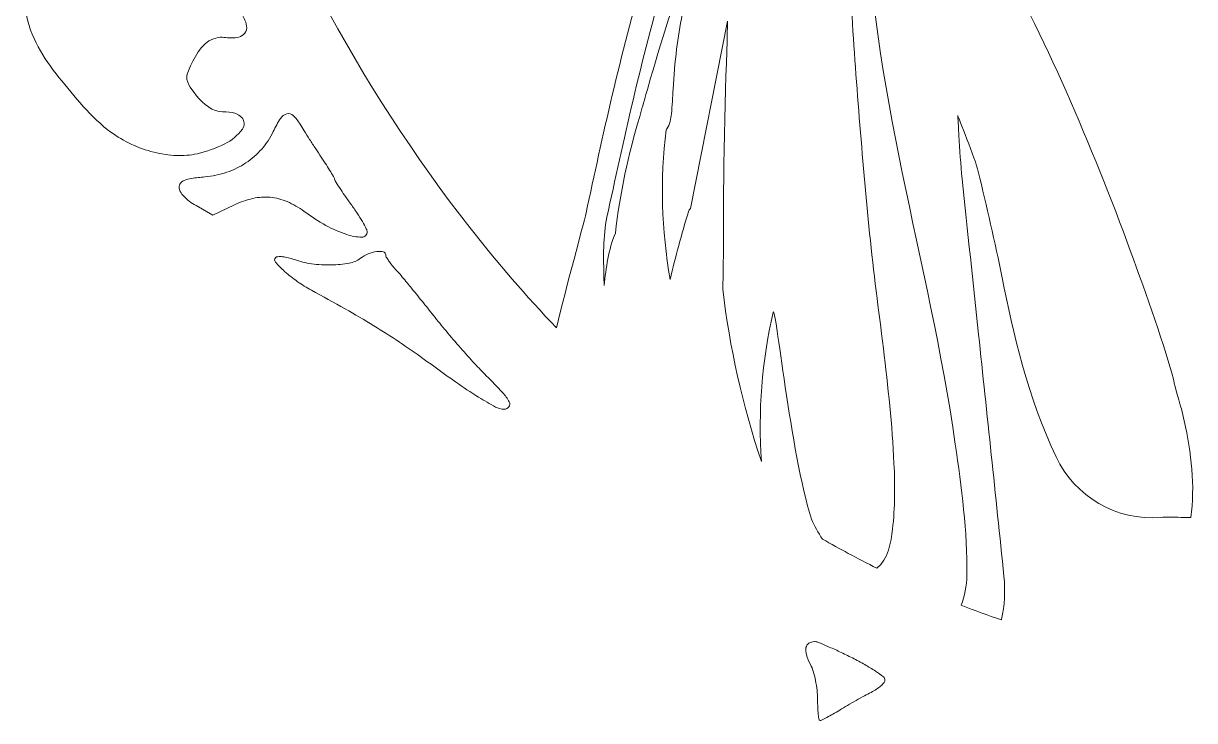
# Model space of a CAD drawing. Header units: millimetres. Extents: x 946 to 1411, y -1945 to 60.
# Drawn here: x 999.4 to 1164.1, y -469.2 to -371.3 of the extents above; entities that cross this region are included whole.
import ezdxf

# ---------------------------------------------------------------- set-up
doc = ezdxf.new("R2010")
doc.units = ezdxf.units.MM
doc.header["$MEASUREMENT"] = 0
doc.layers.add('Layer 2', color=7, linetype='Continuous')

msp = doc.modelspace()

# ---------------------------------------------------------------- linework, layer by layer
at = {"layer": 'Layer 2', "lineweight": 0}
for points, knots in [([(1074.36, -414.03), (1070.15, -409.6), (1066.09, -404.9), (1062.18, -399.91), (1046.64, -380.1), (1034.31, -356.93), (1025.52, -331.03), (1016.41, -304.19), (1011.52, -275.59), (1011, -246.03), (1010.86, -238.39), (1011.03, -230.81), (1011.48, -223.29), (1016.45, -228.69), (1021.77, -234.46), (1027.12, -240.24), (1028.92, -242.2), (1030.79, -244.16), (1032.59, -246.06), (1036, -249.65), (1039.53, -253.36), (1042.82, -257.18), (1046.58, -261.53), (1051.1, -265.44), (1056.63, -269.12), (1061.89, -272.62), (1067.57, -275.58), (1072.44, -278.01), (1077.12, -280.35), (1081.56, -282.9), (1085.28, -285.09), (1087.36, -286.31), (1089.41, -287.65), (1091.4, -288.95), (1095.72, -291.77), (1100.18, -294.67), (1105.12, -296.53), (1106.88, -297.2), (1107.3, -298.2), (1106.66, -300.24), (1104.99, -305.54), (1103.28, -310.92), (1101.63, -316.13), (1096.65, -331.82), (1091.5, -348.05), (1086.74, -364.1), (1083.36, -375.49), (1080.8, -387.37), (1078.53, -397.85), (1078.1, -399.83), (1075.83, -407.89), (1074.36, -414.03)], [0, 0, 0, 0, 1, 1, 1, 2, 2, 2, 3, 3, 3, 4, 4, 4, 5, 5, 5, 6, 6, 6, 7, 7, 7, 8, 8, 8, 9, 9, 9, 10, 10, 10, 11, 11, 11, 12, 12, 12, 13, 13, 13, 14, 14, 14, 15, 15, 15, 16, 16, 16, 17, 17, 17, 17]), ([(1121.61, -442.3), (1121.4, -444.1), (1120.97, -446.57), (1119.41, -447.77), (1118.06, -447.11), (1116.73, -446.42), (1115.39, -445.7), (1114.17, -445.05), (1112.97, -444.38), (1111.76, -443.69), (1111.16, -442.8), (1110.65, -441.85), (1110.21, -440.88), (1107.26, -431.61), (1105.14, -410.41), (1104.81, -411.84), (1103.23, -418.72), (1102.69, -425.78), (1103.18, -432.78), (1100.53, -424.92), (1098.7, -416.8), (1097.74, -408.58), (1097.86, -404.5), (1097.85, -400.45), (1097.85, -396.48), (1097.84, -388.1), (1098.43, -370.95), (1098.43, -370.95), (1098.43, -370.95), (1093.21, -397.25), (1093.21, -397.25), (1093.08, -397.37), (1092.98, -397.52), (1092.91, -397.73), (1091.95, -400.87), (1091.09, -404.03), (1090.35, -407.22), (1089.13, -400.28), (1088.94, -393.21), (1089.77, -386.2), (1089.81, -386.15), (1089.85, -386.11), (1089.89, -386.06), (1090.33, -385.52), (1090.46, -384.61), (1090.52, -383.97), (1090.63, -382.81), (1090.7, -381.63), (1090.77, -380.48), (1090.88, -378.64), (1091, -376.74), (1091.26, -374.88), (1091.72, -371.62), (1092.29, -368.45), (1092.9, -365.08), (1093.13, -363.8), (1093.37, -362.47), (1093.6, -361.14), (1092.19, -364.06), (1089.7, -371.83), (1087.95, -377.77), (1087.24, -380.16), (1086.61, -382.38), (1086.08, -384.34), (1084.44, -389.68), (1083.28, -395.17), (1082.65, -400.72), (1081.65, -403.05), (1081.35, -405.58), (1081.06, -408.04), (1081.06, -408.05), (1081.06, -408.06), (1081.06, -408.07), (1081.05, -407.74), (1081.05, -407.4), (1081.04, -407.07), (1080.97, -404.15), (1080.89, -401.13), (1081.46, -398.49), (1083.72, -388.06), (1086.27, -376.23), (1089.61, -364.95), (1093.5, -351.84), (1097.65, -338.61), (1101.76, -325.65), (1101.83, -325.56), (1101.88, -325.44), (1101.88, -325.28), (1101.88, -325.27), (1101.88, -325.26), (1101.88, -325.25), (1102.75, -322.51), (1103.62, -319.78), (1104.48, -317.06), (1104.48, -317.06), (1104.49, -317.04), (1104.49, -317.04), (1104.49, -317.04), (1104.6, -316.67), (1104.6, -316.67), (1105.37, -314.25), (1106.16, -311.78), (1106.94, -309.31), (1107.68, -307.84), (1108.43, -306.38), (1109.17, -304.92), (1110.56, -302.16), (1111.96, -299.4), (1113.36, -296.64), (1114.69, -294.02), (1115.99, -291.38), (1117.55, -288.88), (1120.36, -284.38), (1123.88, -280.35), (1127.76, -276.74), (1129.73, -274.91), (1122.84, -289.72), (1118.15, -299.38), (1112.54, -310.96), (1109.35, -321.78), (1108.42, -332.44), (1108.32, -333.58), (1108.28, -334.74), (1108.24, -335.87), (1108.22, -336.38), (1108.2, -336.9), (1108.17, -337.42), (1108.17, -337.42), (1108.8, -337.49), (1108.8, -337.49), (1108.8, -337.49), (1112.76, -326.3), (1112.76, -326.3), (1112.76, -326.3), (1113.52, -326.53), (1113.52, -326.53), (1113.52, -326.53), (1113.53, -326.55), (1113.53, -326.55), (1114.17, -327.98), (1113.7, -329.3), (1113.2, -330.7), (1113.16, -330.81), (1113.11, -330.92), (1113.07, -331.04), (1111.03, -336.83), (1110.14, -343.04), (1110.45, -349.5), (1112.7, -337.83), (1116.39, -325.98), (1121.96, -312.49), (1121.96, -312.81), (1122.04, -313.15), (1122.26, -313.47), (1121.92, -314.75), (1121.57, -316.03), (1121.21, -317.31), (1120.94, -317.95), (1120.68, -318.59), (1120.43, -319.23), (1119.57, -321.49), (1118.83, -323.8), (1118.21, -326.14), (1117.05, -330.56), (1116.29, -335.07), (1115.83, -339.61), (1114.88, -349.13), (1115.21, -358.73), (1115.79, -368.27), (1116.44, -379.11), (1117.32, -389.95), (1118.39, -400.76), (1119.47, -411.51), (1121.31, -422.28), (1121.81, -433.07), (1121.96, -436.14), (1121.95, -439.25), (1121.61, -442.3)], [0, 0, 0, 0, 1, 1, 1, 2, 2, 2, 3, 3, 3, 4, 4, 4, 5, 5, 5, 6, 6, 6, 7, 7, 7, 8, 8, 8, 9, 9, 9, 10, 10, 10, 11, 11, 11, 12, 12, 12, 13, 13, 13, 14, 14, 14, 15, 15, 15, 16, 16, 16, 17, 17, 17, 18, 18, 18, 19, 19, 19, 20, 20, 20, 21, 21, 21, 22, 22, 22, 23, 23, 23, 24, 24, 24, 25, 25, 25, 26, 26, 26, 27, 27, 27, 28, 28, 28, 29, 29, 29, 30, 30, 30, 31, 31, 31, 32, 32, 32, 33, 33, 33, 34, 34, 34, 35, 35, 35, 36, 36, 36, 37, 37, 37, 38, 38, 38, 39, 39, 39, 40, 40, 40, 41, 41, 41, 42, 42, 42, 43, 43, 43, 44, 44, 44, 45, 45, 45, 46, 46, 46, 47, 47, 47, 48, 48, 48, 49, 49, 49, 50, 50, 50, 51, 51, 51, 52, 52, 52, 53, 53, 53, 54, 54, 54, 55, 55, 55, 56, 56, 56, 57, 57, 57, 58, 58, 58, 59, 59, 59, 59]), ([(1163.71, -439.04), (1163.66, -439.57), (1163.62, -440.11), (1163.55, -440.66), (1163.29, -440.67), (1163.02, -440.68), (1162.71, -440.67), (1162.52, -440.66), (1162.32, -440.65), (1162.13, -440.64), (1161.18, -440.61), (1160.2, -440.57), (1159.25, -440.65), (1153.13, -441.16), (1147.24, -437.74), (1144.6, -432.15), (1140.62, -423.72), (1138.53, -414.7), (1137.01, -406.98), (1136.02, -401.98), (1134.82, -396.93), (1133.66, -392.06), (1133.26, -390.38), (1130.77, -384.21), (1130.77, -384.21), (1130.83, -385.14), (1130.89, -386.08), (1130.94, -386.99), (1131.06, -389), (1131.18, -391.08), (1131.39, -393.11), (1132.15, -400.39), (1132.94, -407.78), (1133.7, -414.93), (1134.88, -426.06), (1136.1, -437.58), (1137.26, -448.91), (1137.47, -450.94), (1137.36, -453.04), (1136.93, -454.96), (1136.93, -454.98), (1136.92, -455.01), (1136.91, -455.03), (1135.01, -454.4), (1133.12, -453.71), (1131.24, -452.99), (1131.76, -451.72), (1132.02, -450.26), (1132.05, -448.78), (1132.15, -442.66), (1131.29, -436.4), (1130.43, -430.35), (1126.77, -404.75), (1118.37, -379.77), (1118, -353.73), (1117.89, -346.55), (1118.41, -339.35), (1119.81, -332.3), (1120.75, -327.53), (1122.09, -322.87), (1123.4, -318.19), (1123.48, -317.98), (1123.57, -317.76), (1123.67, -317.55), (1123.95, -316.9), (1124.59, -315.86), (1125.05, -314.79), (1125.31, -315.77), (1125.59, -316.73), (1125.94, -317.67), (1127.63, -322.17), (1128.11, -326.72), (1128.35, -330.56), (1128.59, -334.35), (1129.21, -338.3), (1130.19, -342.28), (1130.37, -343.01), (1130.71, -343.71), (1131.21, -344.36), (1131.79, -348.97), (1133.31, -353.46), (1135.17, -357.75), (1138.33, -365.07), (1142.13, -372.12), (1145.39, -379.4), (1148.7, -386.82), (1151.77, -394.34), (1154.58, -401.96), (1156.94, -408.36), (1159.29, -414.84), (1161.15, -421.43), (1161.22, -422.07), (1162.11, -424.99), (1162.21, -425.4), (1163.32, -429.85), (1164.06, -434.45), (1163.71, -439.04)], [0, 0, 0, 0, 1, 1, 1, 2, 2, 2, 3, 3, 3, 4, 4, 4, 5, 5, 5, 6, 6, 6, 7, 7, 7, 8, 8, 8, 9, 9, 9, 10, 10, 10, 11, 11, 11, 12, 12, 12, 13, 13, 13, 14, 14, 14, 15, 15, 15, 16, 16, 16, 17, 17, 17, 18, 18, 18, 19, 19, 19, 20, 20, 20, 21, 21, 21, 22, 22, 22, 23, 23, 23, 24, 24, 24, 25, 25, 25, 26, 26, 26, 27, 27, 27, 28, 28, 28, 29, 29, 29, 30, 30, 30, 31, 31, 31, 32, 32, 32, 32]), ([(1017.78, -389.34), (1016.68, -389.07), (1015.62, -388.69), (1014.6, -388.22), (1013.6, -387.75), (1012.64, -387.18), (1011.74, -386.53), (1008.94, -384.47), (1006.61, -381.53), (1004.44, -378.83), (1002.28, -376.14), (1000.36, -373.13), (999.77, -369.67), (999.69, -369.2), (999.64, -368.73), (999.61, -368.25), (999.44, -365.13), (1000.39, -361.95), (1002.28, -359.45), (1004.06, -357.1), (1006.65, -355.39), (1009.5, -354.64), (1011.39, -354.14), (1014.88, -354.09), (1013.58, -357.02), (1013.22, -357.85), (1012.56, -358.52), (1012.18, -359.35), (1011.37, -361.13), (1012.07, -363.35), (1013.5, -364.69), (1014.93, -366.03), (1016.94, -366.6), (1018.89, -366.71), (1021.73, -366.87), (1022.7, -365.58), (1024.61, -363.91), (1026.26, -362.47), (1026.86, -363.46), (1027.64, -364.99), (1028.54, -366.76), (1029.44, -368.53), (1030.34, -370.3), (1030.67, -370.95), (1031.01, -371.73), (1030.7, -372.39), (1030.4, -373.03), (1029.63, -373.29), (1028.93, -373.3), (1028.23, -373.31), (1027.53, -373.14), (1026.83, -373.23), (1024.9, -373.47), (1023.76, -375.46), (1022.93, -377.21), (1022.64, -377.82), (1022.34, -378.47), (1022.43, -379.13), (1022.51, -379.65), (1022.8, -380.1), (1023.1, -380.52), (1023.93, -381.71), (1025.02, -383.02), (1026.45, -383.49), (1027.74, -383.9), (1029.08, -383.37), (1030.13, -384.49), (1030.55, -384.93), (1030.59, -385.61), (1030.22, -386.1), (1029.57, -386.98), (1028.72, -387.69), (1027.73, -388.18), (1026.5, -388.79), (1025.2, -389.26), (1023.85, -389.56), (1022.9, -389.77), (1021.93, -389.86), (1020.96, -389.81), (1019.89, -389.76), (1018.82, -389.61), (1017.78, -389.34)], [0, 0, 0, 0, 1, 1, 1, 2, 2, 2, 3, 3, 3, 4, 4, 4, 5, 5, 5, 6, 6, 6, 7, 7, 7, 8, 8, 8, 9, 9, 9, 10, 10, 10, 11, 11, 11, 12, 12, 12, 13, 13, 13, 14, 14, 14, 15, 15, 15, 16, 16, 16, 17, 17, 17, 18, 18, 18, 19, 19, 19, 20, 20, 20, 21, 21, 21, 22, 22, 22, 23, 23, 23, 24, 24, 24, 25, 25, 25, 26, 26, 26, 27, 27, 27, 27]), ([(1031.69, -395.84), (1030.8, -396.04), (1029.93, -396.35), (1029.1, -396.75), (1029.1, -396.75), (1026.08, -398.21), (1026.08, -398.21), (1026.08, -398.21), (1023.7, -396.85), (1023.7, -396.85), (1023.37, -396.66), (1023.06, -396.46), (1022.76, -396.23), (1022.49, -396.02), (1022.23, -395.79), (1022, -395.54), (1021.8, -395.33), (1021.63, -395.11), (1021.48, -394.87), (1021.37, -394.7), (1021.32, -394.51), (1021.32, -394.31), (1021.32, -394.09), (1021.38, -393.88), (1021.51, -393.71), (1021.64, -393.53), (1021.82, -393.39), (1022.03, -393.3), (1022.35, -393.17), (1022.7, -393.07), (1023.04, -393.02), (1023.68, -392.94), (1024.32, -392.86), (1024.96, -392.81), (1026, -392.71), (1027.02, -392.5), (1028.01, -392.17), (1028.97, -391.84), (1029.88, -391.4), (1030.72, -390.84), (1031.54, -390.3), (1032.29, -389.64), (1032.94, -388.9), (1033.58, -388.16), (1034.13, -387.33), (1034.55, -386.44), (1034.86, -385.8), (1035.2, -385.18), (1035.59, -384.59), (1035.79, -384.27), (1036.11, -384.04), (1036.47, -383.94), (1036.79, -383.86), (1037.12, -383.95), (1037.35, -384.17), (1037.73, -384.55), (1038.06, -384.97), (1038.33, -385.42), (1038.52, -385.72), (1038.7, -386.02), (1038.89, -386.32), (1039.15, -386.73), (1039.41, -387.13), (1039.67, -387.54), (1039.95, -387.98), (1040.23, -388.41), (1040.52, -388.85), (1040.78, -389.25), (1041.05, -389.65), (1041.31, -390.05), (1041.56, -390.41), (1041.79, -390.78), (1042.03, -391.14), (1042.24, -391.46), (1042.44, -391.79), (1042.63, -392.11), (1042.8, -392.39), (1042.97, -392.67), (1043.13, -392.95), (1043.16, -393.01), (1043.18, -393.08), (1043.18, -393.15), (1043.18, -393.22), (1043.2, -393.3), (1043.24, -393.36), (1043.45, -393.67), (1043.65, -393.99), (1043.85, -394.3), (1044.1, -394.67), (1044.34, -395.03), (1044.59, -395.4), (1044.88, -395.81), (1045.17, -396.23), (1045.47, -396.64), (1045.77, -397.06), (1046.06, -397.48), (1046.34, -397.91), (1046.6, -398.3), (1046.85, -398.7), (1047.08, -399.1), (1047.28, -399.43), (1047.46, -399.77), (1047.64, -400.11), (1047.72, -400.25), (1047.75, -400.4), (1047.75, -400.56), (1047.75, -400.75), (1047.67, -400.93), (1047.54, -401.07), (1047.4, -401.21), (1047.21, -401.28), (1047.02, -401.27), (1046.29, -401.26), (1045.57, -401.13), (1044.88, -400.91), (1043.87, -400.58), (1042.88, -400.15), (1041.95, -399.63), (1040.89, -399.04), (1039.86, -398.38), (1038.89, -397.66), (1038.15, -397.11), (1037.35, -396.65), (1036.51, -396.29), (1035.76, -395.96), (1034.95, -395.75), (1034.14, -395.68), (1033.32, -395.6), (1032.49, -395.65), (1031.69, -395.84)], [0, 0, 0, 0, 1, 1, 1, 2, 2, 2, 3, 3, 3, 4, 4, 4, 5, 5, 5, 6, 6, 6, 7, 7, 7, 8, 8, 8, 9, 9, 9, 10, 10, 10, 11, 11, 11, 12, 12, 12, 13, 13, 13, 14, 14, 14, 15, 15, 15, 16, 16, 16, 17, 17, 17, 18, 18, 18, 19, 19, 19, 20, 20, 20, 21, 21, 21, 22, 22, 22, 23, 23, 23, 24, 24, 24, 25, 25, 25, 26, 26, 26, 27, 27, 27, 28, 28, 28, 29, 29, 29, 30, 30, 30, 31, 31, 31, 32, 32, 32, 33, 33, 33, 34, 34, 34, 35, 35, 35, 36, 36, 36, 37, 37, 37, 38, 38, 38, 39, 39, 39, 40, 40, 40, 41, 41, 41, 42, 42, 42, 43, 43, 43, 43]), ([(1067.68, -425.11), (1067.52, -425.32), (1067.26, -425.45), (1067, -425.45), (1066.58, -425.45), (1066.17, -425.34), (1065.8, -425.14), (1065, -424.7), (1064.21, -424.24), (1063.43, -423.76), (1062.33, -423.07), (1061.24, -422.35), (1060.17, -421.6), (1058.63, -420.52), (1057.11, -419.42), (1055.59, -418.31), (1054.5, -417.52), (1053.4, -416.75), (1052.29, -416.01), (1051.11, -415.23), (1049.91, -414.47), (1048.7, -413.73), (1047.36, -412.91), (1046.01, -412.11), (1044.65, -411.34), (1043.08, -410.45), (1041.51, -409.58), (1039.92, -408.73), (1039.24, -408.36), (1038.58, -407.96), (1037.94, -407.51), (1037.32, -407.07), (1036.72, -406.6), (1036.16, -406.09), (1035.7, -405.68), (1035.27, -405.24), (1034.86, -404.77), (1034.7, -404.6), (1034.71, -404.33), (1034.88, -404.16), (1034.97, -404.08), (1035.08, -404.02), (1035.21, -404.02), (1035.43, -404), (1035.65, -404.01), (1035.87, -404.03), (1036.14, -404.06), (1036.41, -404.11), (1036.67, -404.17), (1036.96, -404.24), (1037.25, -404.33), (1037.53, -404.43), (1038.31, -404.71), (1039.12, -404.91), (1039.94, -405.02), (1040.86, -405.14), (1041.78, -405.19), (1042.71, -405.18), (1043.56, -405.16), (1044.41, -405.08), (1045.25, -404.93), (1045.82, -404.83), (1046.35, -404.6), (1046.81, -404.25), (1047.15, -404), (1047.51, -403.79), (1047.9, -403.63), (1048.29, -403.47), (1048.69, -403.36), (1049.1, -403.31), (1049.41, -403.27), (1049.73, -403.28), (1050.03, -403.35), (1050.23, -403.4), (1050.36, -403.58), (1050.36, -403.78), (1050.36, -403.88), (1050.39, -403.98), (1050.44, -404.07), (1050.55, -404.25), (1050.66, -404.42), (1050.77, -404.59), (1050.91, -404.8), (1051.06, -405), (1051.22, -405.19), (1051.39, -405.4), (1051.57, -405.6), (1051.75, -405.8), (1052.02, -406.09), (1052.27, -406.38), (1052.52, -406.67), (1052.98, -407.22), (1053.44, -407.77), (1053.89, -408.32), (1054.42, -408.97), (1054.95, -409.62), (1055.47, -410.27), (1056.01, -410.94), (1056.54, -411.61), (1057.08, -412.29), (1057.65, -413.02), (1058.24, -413.74), (1058.84, -414.46), (1059.51, -415.26), (1060.19, -416.05), (1060.88, -416.83), (1061.54, -417.58), (1062.21, -418.33), (1062.88, -419.06), (1063.41, -419.64), (1063.95, -420.2), (1064.5, -420.74), (1065.28, -421.51), (1066.04, -422.3), (1066.79, -423.1), (1067.17, -423.5), (1067.49, -423.95), (1067.74, -424.43), (1067.86, -424.65), (1067.83, -424.92), (1067.68, -425.11)], [0, 0, 0, 0, 1, 1, 1, 2, 2, 2, 3, 3, 3, 4, 4, 4, 5, 5, 5, 6, 6, 6, 7, 7, 7, 8, 8, 8, 9, 9, 9, 10, 10, 10, 11, 11, 11, 12, 12, 12, 13, 13, 13, 14, 14, 14, 15, 15, 15, 16, 16, 16, 17, 17, 17, 18, 18, 18, 19, 19, 19, 20, 20, 20, 21, 21, 21, 22, 22, 22, 23, 23, 23, 24, 24, 24, 25, 25, 25, 26, 26, 26, 27, 27, 27, 28, 28, 28, 29, 29, 29, 30, 30, 30, 31, 31, 31, 32, 32, 32, 33, 33, 33, 34, 34, 34, 35, 35, 35, 36, 36, 36, 37, 37, 37, 38, 38, 38, 39, 39, 39, 40, 40, 40, 40]), ([(1120.41, -463.83), (1120.28, -464), (1120.13, -464.16), (1119.96, -464.3), (1119.77, -464.48), (1119.55, -464.64), (1119.33, -464.79), (1119.09, -464.95), (1118.84, -465.09), (1118.58, -465.22), (1118.27, -465.38), (1117.96, -465.54), (1117.66, -465.71), (1117.26, -465.92), (1116.87, -466.14), (1116.48, -466.36), (1116.07, -466.59), (1115.67, -466.82), (1115.26, -467.06), (1114.9, -467.27), (1114.54, -467.48), (1114.19, -467.7), (1113.87, -467.89), (1113.55, -468.08), (1113.23, -468.27), (1112.95, -468.43), (1112.66, -468.59), (1112.37, -468.75), (1112.13, -468.88), (1111.88, -469), (1111.64, -469.13), (1111.57, -469.17), (1111.49, -469.18), (1111.41, -469.18), (1111.35, -469.18), (1111.29, -469.14), (1111.28, -469.07), (1111.24, -468.82), (1111.2, -468.56), (1111.17, -468.31), (1111.14, -467.99), (1111.11, -467.67), (1111.1, -467.35), (1111.08, -466.97), (1111.07, -466.59), (1111.07, -466.21), (1111.07, -465.79), (1111.05, -465.36), (1111, -464.93), (1110.95, -464.47), (1110.87, -464), (1110.78, -463.54), (1110.69, -463.11), (1110.58, -462.68), (1110.45, -462.25), (1110.36, -461.92), (1110.23, -461.6), (1110.07, -461.3), (1109.84, -460.87), (1109.66, -460.42), (1109.51, -459.95), (1109.41, -459.63), (1109.38, -459.28), (1109.44, -458.94), (1109.49, -458.69), (1109.63, -458.47), (1109.84, -458.33), (1110.07, -458.17), (1110.34, -458.09), (1110.62, -458.09), (1110.79, -458.09), (1110.96, -458.12), (1111.12, -458.19), (1111.59, -458.37), (1112.05, -458.57), (1112.51, -458.77), (1113.07, -459), (1113.62, -459.25), (1114.16, -459.51), (1114.77, -459.8), (1115.37, -460.09), (1115.97, -460.39), (1116.56, -460.69), (1117.14, -461), (1117.72, -461.33), (1118.22, -461.62), (1118.72, -461.92), (1119.2, -462.24), (1119.58, -462.5), (1119.97, -462.78), (1120.34, -463.06), (1120.46, -463.16), (1120.54, -463.31), (1120.54, -463.47), (1120.54, -463.6), (1120.49, -463.73), (1120.41, -463.83)], [0, 0, 0, 0, 1, 1, 1, 2, 2, 2, 3, 3, 3, 4, 4, 4, 5, 5, 5, 6, 6, 6, 7, 7, 7, 8, 8, 8, 9, 9, 9, 10, 10, 10, 11, 11, 11, 12, 12, 12, 13, 13, 13, 14, 14, 14, 15, 15, 15, 16, 16, 16, 17, 17, 17, 18, 18, 18, 19, 19, 19, 20, 20, 20, 21, 21, 21, 22, 22, 22, 23, 23, 23, 24, 24, 24, 25, 25, 25, 26, 26, 26, 27, 27, 27, 28, 28, 28, 29, 29, 29, 30, 30, 30, 31, 31, 31, 32, 32, 32, 32])]:
    msp.add_open_spline(points, degree=3, knots=knots, dxfattribs=at)

doc.saveas('drawing.dxf')
